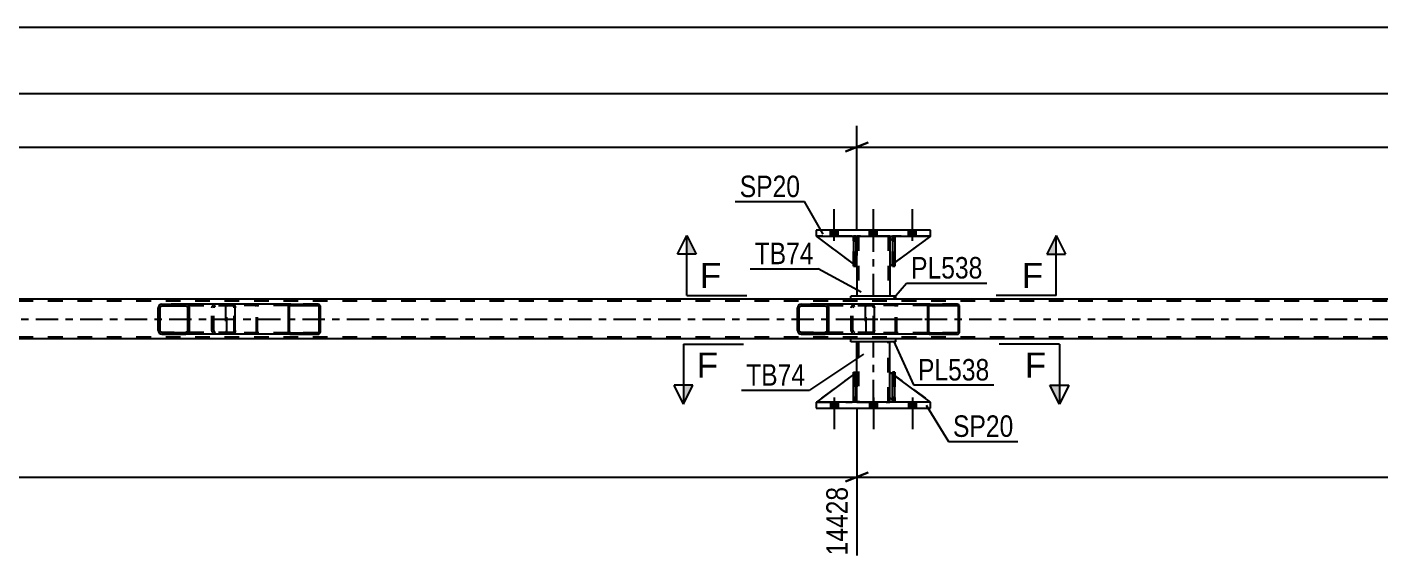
# Model space of a CAD drawing. Header units: millimetres. Extents: x 0 to 841, y 0 to 594.
# Drawn here: x 480.7 to 660.8, y 201.7 to 272.7 of the extents above; entities that cross this region are included whole.
import ezdxf

# ---------------------------------------------------------------- set-up
doc = ezdxf.new("R2010")
doc.units = ezdxf.units.MM
doc.linetypes.add('DXK_LINE_DOT2', pattern=[3.9198, 1.9599, -1.9599])
doc.linetypes.add('DXK_LINE_DOT3', pattern=[5.9187, 2.979, -0.9799, 0.9799, -0.9799])
doc.styles.add('Arial', font='ARIAL.TTF', dxfattribs={"height": 0.2})
doc.styles.add('Arial Narrow', font='ARIALN.TTF', dxfattribs={"height": 0.2})

# ---------------------------------------------------------------- blocks, each defined once
blk = doc.blocks.new('Part-815137657-5953 - 5882')
at = {"linetype": 'Continuous'}
h = blk.add_hatch(dxfattribs=at)
h.set_pattern_fill('', scale=0.7, style=0, pattern_type=0)
h.set_pattern_definition([(45, (587.4243, 235.52), (-1.57154, 1.57154), [])])
h.paths.add_polyline_path([(587.46, 235.34), (587.42, 235.52), (587.32, 235.68), (587.15, 235.78), (586.96, 235.82), (583.78, 235.82), (583.58, 235.78), (583.42, 235.68), (583.31, 235.52), (583.27, 235.34), (583.27, 232.3), (583.31, 232.11), (583.42, 231.96), (583.58, 231.85), (583.78, 231.82), (586.96, 231.82), (587.15, 231.85), (587.32, 231.96), (587.42, 232.11), (587.46, 232.3)])
h.paths.add_polyline_path([(587.19, 232.2), (587.14, 232.13), (587.06, 232.07), (586.96, 232.06), (583.78, 232.06), (583.68, 232.07), (583.6, 232.13), (583.54, 232.2), (583.52, 232.3), (583.52, 235.34), (583.54, 235.43), (583.6, 235.51), (583.68, 235.56), (583.78, 235.58), (586.96, 235.58), (587.06, 235.56), (587.14, 235.51), (587.19, 235.43), (587.21, 235.34), (587.21, 232.3)])
at = {"color": 2, "linetype": 'Continuous'}
for p, q in [((583.31, 235.52), (583.27, 235.34)), ((583.27, 232.3), (583.27, 235.34)), ((583.52, 235.34), (583.54, 235.43)), ((583.52, 232.3), (583.52, 235.34)), ((583.54, 235.43), (583.6, 235.51)), ((583.78, 235.82), (583.58, 235.78)), ((583.6, 235.51), (583.68, 235.56)), ((583.68, 235.56), (583.78, 235.58)), ((583.78, 235.82), (586.96, 235.82)), ((583.78, 235.58), (586.96, 235.58)), ((593.26, 235.82), (586.96, 235.82)), ((587.15, 235.78), (586.96, 235.82)), ((586.96, 235.58), (587.06, 235.56)), ((587.06, 235.56), (587.14, 235.51)), ((587.14, 235.51), (587.19, 235.43)), ((587.19, 235.43), (587.21, 235.34)), ((587.21, 232.3), (587.21, 235.34)), ((587.46, 235.34), (587.42, 235.52)), ((587.46, 232.3), (587.46, 235.34)), ((593.26, 235.82), (593.36, 235.78)), ((593.36, 235.78), (593.45, 235.68)), ((593.45, 235.68), (593.51, 235.52)), ((593.51, 235.52), (593.53, 235.34)), ((593.53, 232.3), (593.53, 235.34)), ((583.27, 232.3), (583.31, 232.11)), ((583.54, 232.2), (583.52, 232.3)), ((583.6, 232.13), (583.54, 232.2)), ((583.58, 231.85), (583.78, 231.82)), ((583.68, 232.07), (583.6, 232.13)), ((583.78, 232.06), (583.68, 232.07)), ((583.78, 232.06), (586.96, 232.06)), ((583.78, 231.82), (586.96, 231.82)), ((587.06, 232.07), (586.96, 232.06)), ((586.96, 231.82), (587.15, 231.85)), ((593.26, 231.82), (586.96, 231.82)), ((587.14, 232.13), (587.06, 232.07)), ((587.19, 232.2), (587.14, 232.13)), ((587.21, 232.3), (587.19, 232.2)), ((587.42, 232.11), (587.46, 232.3)), ((593.36, 231.85), (593.26, 231.82)), ((593.45, 231.96), (593.36, 231.85)), ((593.51, 232.11), (593.45, 231.96)), ((593.53, 232.3), (593.51, 232.11))]:
    blk.add_line(p, q, dxfattribs=at)
at = {"color": 7, "linetype": 'DXK_LINE_DOT2'}
for p, q in [((586.96, 235.82), (583.78, 235.82)), ((593.26, 235.58), (583.78, 235.58)), ((590.42, 235.34), (590.46, 235.52)), ((590.42, 232.3), (590.42, 235.34)), ((590.69, 235.43), (590.67, 235.34)), ((590.67, 232.3), (590.67, 235.34)), ((590.75, 235.51), (590.69, 235.43)), ((590.73, 235.78), (590.93, 235.82)), ((590.83, 235.56), (590.75, 235.51)), ((590.93, 235.58), (590.83, 235.56)), ((592.27, 235.58), (592.27, 235.82)), ((593.31, 235.56), (593.26, 235.58)), ((593.36, 235.51), (593.31, 235.56)), ((593.39, 235.43), (593.36, 235.51)), ((593.4, 235.34), (593.39, 235.43)), ((593.4, 232.3), (593.4, 235.34)), ((593.26, 232.06), (583.78, 232.06)), ((586.96, 231.82), (583.78, 231.82)), ((590.46, 232.11), (590.42, 232.3)), ((590.67, 232.3), (590.69, 232.2)), ((590.69, 232.2), (590.75, 232.13)), ((590.93, 231.82), (590.73, 231.85)), ((590.75, 232.13), (590.77, 232.11)), ((590.77, 232.11), (590.83, 232.07)), ((590.83, 232.07), (590.93, 232.06)), ((592.27, 231.82), (592.27, 232.06)), ((593.26, 232.06), (593.31, 232.07)), ((593.31, 232.07), (593.36, 232.13)), ((593.36, 232.13), (593.39, 232.2)), ((593.39, 232.2), (593.4, 232.3))]:
    blk.add_line(p, q, dxfattribs=at)
at = {"color": 2, "linetype": 'Continuous'}
for centre, start, end in [((583.76, 235.32), 111.1941, 156.1506), ((586.97, 235.32), 23.8494, 68.8059), ((583.76, 232.31), 203.8494, 248.8059), ((586.97, 232.31), 291.1941, 336.1506)]:
    blk.add_arc(centre, 0.492, start, end, dxfattribs=at)
at = {"color": 7, "linetype": 'DXK_LINE_DOT2'}
for centre, start, end in [((590.91, 235.32), 111.1941, 156.1506), ((590.91, 232.31), 203.8494, 248.8059)]:
    blk.add_arc(centre, 0.492, start, end, dxfattribs=at)
blk = doc.blocks.new('Part-815137657-6006 - 5882')
at = {"color": 7, "linetype": 'DXK_LINE_DOT2'}
for p, q in [((595.94, 244.26), (595.94, 244.86)), ((595.94, 244.86), (595.94, 244.86)), ((595.94, 244.86), (595.94, 240.86)), ((596.26, 244.86), (595.94, 244.86)), ((595.94, 240.86), (595.94, 244.26)), ((595.94, 244.26), (596.26, 244.26)), ((596.26, 244.26), (596.26, 244.86)), ((596.26, 240.86), (596.26, 244.86)), ((596.26, 244.26), (596.26, 240.86)), ((595.94, 240.86), (596.26, 240.86))]:
    blk.add_line(p, q, dxfattribs=at)
blk = doc.blocks.new('Part-815137657-5952 - 5882')
at = {"linetype": 'Continuous'}
h = blk.add_hatch(dxfattribs=at)
h.set_pattern_fill('', scale=0.7, style=0, pattern_type=0)
h.set_pattern_definition([(45, (604.848, 235.6187), (-1.57154, 1.57154), [])])
h.paths.add_polyline_path([(604.87, 235.5), (604.85, 235.62), (604.77, 235.72), (604.66, 235.79), (604.53, 235.82), (600.96, 235.82), (600.83, 235.79), (600.72, 235.72), (600.64, 235.62), (600.62, 235.5), (600.62, 232.14), (600.64, 232.01), (600.72, 231.91), (600.83, 231.84), (600.96, 231.82), (604.53, 231.82), (604.66, 231.84), (604.77, 231.91), (604.85, 232.01), (604.87, 232.14)])
h.paths.add_polyline_path([(604.69, 232.08), (604.65, 232.02), (604.6, 231.99), (604.53, 231.98), (600.96, 231.98), (600.89, 231.99), (600.84, 232.02), (600.8, 232.08), (600.79, 232.14), (600.79, 235.5), (600.8, 235.56), (600.84, 235.61), (600.89, 235.64), (600.96, 235.66), (604.53, 235.66), (604.6, 235.64), (604.65, 235.61), (604.69, 235.56), (604.7, 235.5), (604.7, 232.14)])
at = {"color": 7, "linetype": 'DXK_LINE_DOT2'}
for p, q in [((592.27, 235.5), (592.29, 235.62)), ((592.27, 235.5), (592.27, 232.14)), ((592.45, 235.56), (592.44, 235.5)), ((592.44, 232.14), (592.44, 235.5)), ((592.49, 235.61), (592.45, 235.56)), ((592.48, 235.79), (592.61, 235.82)), ((592.54, 235.64), (592.49, 235.61)), ((592.61, 235.66), (592.54, 235.64)), ((593.26, 235.82), (592.61, 235.82)), ((604.53, 235.66), (592.61, 235.66)), ((596.18, 235.82), (596.31, 235.79)), ((596.25, 235.64), (596.18, 235.66)), ((596.3, 235.61), (596.25, 235.64)), ((596.34, 235.56), (596.3, 235.61)), ((596.35, 235.5), (596.34, 235.56)), ((596.35, 232.14), (596.35, 235.5)), ((596.5, 235.62), (596.52, 235.5)), ((596.52, 232.14), (596.52, 235.5)), ((604.53, 235.82), (600.96, 235.82)), ((592.29, 232.01), (592.27, 232.14)), ((592.44, 232.14), (592.45, 232.08)), ((592.45, 232.08), (592.49, 232.02)), ((592.61, 231.82), (592.48, 231.84)), ((592.49, 232.02), (592.54, 231.99)), ((592.54, 231.99), (592.61, 231.98)), ((604.53, 231.98), (592.61, 231.98)), ((593.26, 231.82), (592.61, 231.82)), ((596.18, 231.98), (596.25, 231.99)), ((596.31, 231.84), (596.18, 231.82)), ((596.25, 231.99), (596.3, 232.02)), ((596.3, 232.02), (596.34, 232.08)), ((596.34, 232.08), (596.35, 232.14)), ((596.52, 232.14), (596.5, 232.01)), ((600.96, 231.82), (604.53, 231.82))]:
    blk.add_line(p, q, dxfattribs=at)
at = {"color": 2, "linetype": 'Continuous'}
for p, q in [((600.96, 235.82), (593.26, 235.82)), ((600.64, 235.62), (600.62, 235.5)), ((600.62, 232.14), (600.62, 235.5)), ((600.79, 235.5), (600.8, 235.56)), ((600.79, 232.14), (600.79, 235.5)), ((600.8, 235.56), (600.84, 235.61)), ((600.96, 235.82), (600.83, 235.79)), ((600.84, 235.61), (600.89, 235.64)), ((600.89, 235.64), (600.96, 235.66)), ((600.96, 235.82), (604.53, 235.82)), ((600.96, 235.66), (604.53, 235.66)), ((604.66, 235.79), (604.53, 235.82)), ((604.53, 235.66), (604.6, 235.64)), ((604.6, 235.64), (604.65, 235.61)), ((604.65, 235.61), (604.69, 235.56)), ((604.69, 235.56), (604.7, 235.5)), ((604.7, 232.14), (604.7, 235.5)), ((604.87, 235.5), (604.85, 235.62)), ((604.87, 232.14), (604.87, 235.5)), ((600.96, 231.82), (593.26, 231.82)), ((600.62, 232.14), (600.64, 232.01)), ((600.8, 232.08), (600.79, 232.14)), ((600.84, 232.02), (600.8, 232.08)), ((600.83, 231.84), (600.96, 231.82)), ((600.89, 231.99), (600.84, 232.02)), ((600.96, 231.98), (600.89, 231.99)), ((600.96, 231.98), (604.53, 231.98)), ((600.96, 231.82), (604.53, 231.82)), ((604.6, 231.99), (604.53, 231.98)), ((604.53, 231.82), (604.66, 231.84)), ((604.65, 232.02), (604.6, 231.99)), ((604.69, 232.08), (604.65, 232.02)), ((604.7, 232.14), (604.69, 232.08)), ((604.85, 232.01), (604.87, 232.14))]:
    blk.add_line(p, q, dxfattribs=at)
at = {"color": 7, "linetype": 'DXK_LINE_DOT3'}
blk.add_line((590.98, 233.82), (602.75, 233.82), dxfattribs=at)
at = {"color": 7, "linetype": 'DXK_LINE_DOT2'}
for centre, start, end in [((592.6, 235.48), 110.7583, 155.68), ((596.2, 235.48), 24.32, 69.2417), ((592.6, 232.15), 204.32, 249.2417), ((596.2, 232.15), 290.7583, 335.68)]:
    blk.add_arc(centre, 0.331, start, end, dxfattribs=at)
at = {"color": 2, "linetype": 'Continuous'}
for centre, start, end in [((600.94, 235.48), 110.7583, 155.68), ((604.55, 235.48), 24.32, 69.2417), ((600.94, 232.15), 204.32, 249.2417), ((604.55, 232.15), 290.7583, 335.68)]:
    blk.add_arc(centre, 0.331, start, end, dxfattribs=at)
blk = doc.blocks.new('Part-815137657-5954 - 5882')
at = {"linetype": 'Continuous'}
h = blk.add_hatch(dxfattribs=at)
h.set_pattern_fill('', scale=0.7, style=0, pattern_type=0)
h.set_pattern_definition([(45, (519.7138, 235.6187), (-1.57154, 1.57154), [])])
h.paths.add_polyline_path([(519.74, 235.5), (519.71, 235.62), (519.64, 235.72), (519.53, 235.79), (519.4, 235.82), (515.82, 235.82), (515.69, 235.79), (515.58, 235.72), (515.51, 235.62), (515.48, 235.5), (515.48, 232.14), (515.51, 232.01), (515.58, 231.91), (515.69, 231.84), (515.82, 231.82), (519.4, 231.82), (519.53, 231.84), (519.64, 231.91), (519.71, 232.01), (519.74, 232.14)])
h.paths.add_polyline_path([(519.56, 232.08), (519.52, 232.02), (519.46, 231.99), (519.4, 231.98), (515.82, 231.98), (515.76, 231.99), (515.7, 232.02), (515.67, 232.08), (515.65, 232.14), (515.65, 235.5), (515.67, 235.56), (515.7, 235.61), (515.76, 235.64), (515.82, 235.66), (519.4, 235.66), (519.46, 235.64), (519.52, 235.61), (519.56, 235.56), (519.57, 235.5), (519.57, 232.14)])
at = {"color": 7, "linetype": 'DXK_LINE_DOT2'}
for p, q in [((507.13, 235.5), (507.14, 235.52)), ((507.13, 235.5), (507.13, 232.14)), ((507.14, 235.52), (507.16, 235.62)), ((507.32, 235.56), (507.3, 235.5)), ((507.3, 232.14), (507.3, 235.5)), ((507.35, 235.61), (507.32, 235.56)), ((507.34, 235.79), (507.47, 235.82)), ((507.41, 235.64), (507.35, 235.61)), ((507.47, 235.66), (507.41, 235.64)), ((508.13, 235.82), (507.47, 235.82)), ((519.4, 235.66), (507.47, 235.66)), ((511.05, 235.82), (511.18, 235.79)), ((511.12, 235.64), (511.05, 235.66)), ((511.17, 235.61), (511.12, 235.64)), ((511.21, 235.56), (511.17, 235.61)), ((511.22, 235.5), (511.21, 235.56)), ((511.22, 232.14), (511.22, 235.5)), ((511.36, 235.62), (511.39, 235.5)), ((511.39, 232.14), (511.39, 235.5)), ((519.4, 235.82), (515.82, 235.82)), ((507.14, 232.11), (507.13, 232.14)), ((507.16, 232.01), (507.14, 232.11)), ((507.3, 232.14), (507.32, 232.08)), ((507.32, 232.08), (507.35, 232.02)), ((507.47, 231.82), (507.34, 231.84)), ((507.35, 232.02), (507.41, 231.99)), ((507.41, 231.99), (507.47, 231.98)), ((519.4, 231.98), (507.47, 231.98)), ((508.13, 231.82), (507.47, 231.82)), ((511.05, 231.98), (511.12, 231.99)), ((511.18, 231.84), (511.05, 231.82)), ((511.12, 231.99), (511.17, 232.02)), ((511.17, 232.02), (511.21, 232.08)), ((511.21, 232.08), (511.22, 232.14)), ((511.39, 232.14), (511.36, 232.01)), ((515.82, 231.82), (519.4, 231.82))]:
    blk.add_line(p, q, dxfattribs=at)
at = {"color": 2, "linetype": 'Continuous'}
for p, q in [((515.82, 235.82), (508.13, 235.82)), ((515.51, 235.62), (515.48, 235.5)), ((515.48, 232.14), (515.48, 235.5)), ((515.65, 235.5), (515.67, 235.56)), ((515.65, 232.14), (515.65, 235.5)), ((515.67, 235.56), (515.7, 235.61)), ((515.82, 235.82), (515.69, 235.79)), ((515.7, 235.61), (515.76, 235.64)), ((515.76, 235.64), (515.82, 235.66)), ((515.82, 235.82), (519.4, 235.82)), ((515.82, 235.66), (519.4, 235.66)), ((519.53, 235.79), (519.4, 235.82)), ((519.4, 235.66), (519.46, 235.64)), ((519.46, 235.64), (519.52, 235.61)), ((519.52, 235.61), (519.56, 235.56)), ((519.56, 235.56), (519.57, 235.5)), ((519.57, 232.14), (519.57, 235.5)), ((519.74, 235.5), (519.71, 235.62)), ((519.74, 232.14), (519.74, 235.5)), ((515.82, 231.82), (508.13, 231.82)), ((515.48, 232.14), (515.51, 232.01)), ((515.67, 232.08), (515.65, 232.14)), ((515.7, 232.02), (515.67, 232.08)), ((515.69, 231.84), (515.82, 231.82)), ((515.76, 231.99), (515.7, 232.02)), ((515.82, 231.98), (515.76, 231.99)), ((515.82, 231.98), (519.4, 231.98)), ((515.82, 231.82), (519.4, 231.82)), ((519.46, 231.99), (519.4, 231.98)), ((519.4, 231.82), (519.53, 231.84)), ((519.52, 232.02), (519.46, 231.99)), ((519.56, 232.08), (519.52, 232.02)), ((519.57, 232.14), (519.56, 232.08)), ((519.71, 232.01), (519.74, 232.14))]:
    blk.add_line(p, q, dxfattribs=at)
at = {"color": 7, "linetype": 'DXK_LINE_DOT2'}
for centre, start, end in [((507.46, 235.48), 110.7583, 155.68), ((511.06, 235.48), 24.32, 69.2417), ((507.46, 232.15), 204.32, 249.2417), ((511.06, 232.15), 290.7583, 335.68)]:
    blk.add_arc(centre, 0.331, start, end, dxfattribs=at)
at = {"color": 2, "linetype": 'Continuous'}
for centre, start, end in [((515.81, 235.48), 110.7583, 155.68), ((519.41, 235.48), 24.32, 69.2417), ((515.81, 232.15), 204.32, 249.2417), ((519.41, 232.15), 290.7583, 335.68)]:
    blk.add_arc(centre, 0.331, start, end, dxfattribs=at)
blk = doc.blocks.new('Part-815137657-5912 - 5882')
at = {"color": 2, "linetype": 'Continuous'}
for p, q in [((591.18, 244.86), (591.18, 244.26)), ((595.58, 244.86), (595.58, 244.26)), ((591.18, 240.86), (591.18, 236.86)), ((595.58, 240.86), (595.58, 236.86))]:
    blk.add_line(p, q, dxfattribs=at)
at = {"color": 7, "linetype": 'DXK_LINE_DOT2'}
for p, q in [((595.58, 244.86), (591.18, 244.86)), ((591.18, 244.26), (591.18, 240.86)), ((591.42, 244.86), (591.42, 236.86)), ((595.34, 244.86), (595.34, 236.86)), ((595.58, 244.26), (595.58, 240.86)), ((595.58, 236.86), (591.18, 236.86))]:
    blk.add_line(p, q, dxfattribs=at)
at = {"color": 7, "linetype": 'DXK_LINE_DOT3'}
blk.add_line((593.38, 236.86), (593.38, 244.86), dxfattribs=at)
blk = doc.blocks.new('Part-815137657-5973 - 5882')
at = {"color": 7, "linetype": 'DXK_LINE_DOT2'}
for p, q in [((590.74, 226.78), (591.06, 226.78)), ((590.74, 223.38), (590.74, 226.78)), ((590.74, 226.78), (590.74, 222.78)), ((591.06, 226.78), (591.06, 223.38)), ((591.06, 222.78), (591.06, 226.68)), ((591.06, 223.38), (590.74, 223.38)), ((590.74, 222.78), (590.74, 223.38)), ((591.06, 222.78), (590.74, 222.78)), ((591.06, 223.38), (591.06, 222.78)), ((591.06, 222.78), (591.06, 222.78))]:
    blk.add_line(p, q, dxfattribs=at)
blk = doc.blocks.new('Part-815137657-5989 - 5882')
at = {"color": 7, "linetype": 'DXK_LINE_DOT2'}
for p, q in [((595.59, 223.38), (595.59, 226.78)), ((595.59, 226.78), (600.99, 222.78)), ((596.19, 222.78), (595.59, 223.38)), ((600.99, 222.78), (596.19, 222.78))]:
    blk.add_line(p, q, dxfattribs=at)
blk = doc.blocks.new('Part-815137657-5994 - 5882')
at = {"color": 2, "linetype": 'Continuous'}
for p, q in [((596.39, 236.86), (590.39, 236.86)), ((590.39, 236.46), (590.39, 236.86)), ((596.39, 236.46), (590.39, 236.46)), ((596.39, 236.46), (596.39, 236.86))]:
    blk.add_line(p, q, dxfattribs=at)
blk = doc.blocks.new('Part-815137657-5999 - 5882')
at = {"color": 2, "linetype": 'Continuous'}
for p, q in [((596.39, 231.18), (590.39, 231.18)), ((590.39, 230.78), (590.39, 231.18)), ((596.39, 230.78), (590.39, 230.78)), ((596.39, 230.78), (596.39, 231.18))]:
    blk.add_line(p, q, dxfattribs=at)
blk = doc.blocks.new('Part-815137657-6004 - 5882')
at = {"color": 2, "linetype": 'Continuous'}
for p, q in [((591.18, 226.78), (591.18, 230.78)), ((595.58, 226.78), (595.58, 230.78)), ((591.18, 222.78), (591.18, 223.38)), ((595.58, 222.78), (595.58, 223.38))]:
    blk.add_line(p, q, dxfattribs=at)
at = {"color": 7, "linetype": 'DXK_LINE_DOT2'}
for p, q in [((595.58, 230.78), (591.18, 230.78)), ((591.42, 230.78), (591.42, 222.78)), ((595.34, 222.78), (595.34, 230.78)), ((591.18, 223.38), (591.18, 226.78)), ((595.58, 223.38), (595.58, 226.78)), ((591.18, 222.78), (595.58, 222.78))]:
    blk.add_line(p, q, dxfattribs=at)
at = {"color": 7, "linetype": 'DXK_LINE_DOT3'}
blk.add_line((593.38, 222.78), (593.38, 230.78), dxfattribs=at)
blk = doc.blocks.new('Part-815137657-6005 - 5882')
at = {"color": 7, "linetype": 'DXK_LINE_DOT2'}
for p, q in [((590.74, 244.26), (590.74, 244.86)), ((590.74, 244.86), (590.74, 244.86)), ((590.74, 244.86), (590.74, 240.86)), ((591.06, 244.86), (590.74, 244.86)), ((590.74, 240.86), (590.74, 244.26)), ((590.74, 244.26), (591.06, 244.26)), ((591.06, 244.26), (591.06, 244.86)), ((591.06, 240.86), (591.06, 244.86)), ((591.06, 244.26), (591.06, 240.86)), ((590.74, 240.86), (591.06, 240.86))]:
    blk.add_line(p, q, dxfattribs=at)
blk = doc.blocks.new('Part-815137657-6028 - 5882')
at = {"color": 2, "linetype": 'Continuous'}
for p, q in [((595.59, 223.38), (595.59, 226.78)), ((595.94, 226.51), (595.59, 226.78)), ((600.98, 222.78), (596.26, 226.28)), ((595.94, 223.02), (595.59, 223.38))]:
    blk.add_line(p, q, dxfattribs=at)
at = {"color": 7, "linetype": 'DXK_LINE_DOT2'}
for p, q in [((596.26, 226.28), (595.94, 226.51)), ((596.19, 222.78), (595.94, 223.02)), ((600.99, 222.78), (596.19, 222.78)), ((600.98, 222.78), (600.99, 222.78)), ((600.99, 222.78), (600.98, 222.78))]:
    blk.add_line(p, q, dxfattribs=at)
blk = doc.blocks.new('Part-815137657-6033 - 5882')
at = {"color": 2, "linetype": 'Continuous'}
for p, q in [((585.78, 222.78), (585.78, 221.98)), ((600.98, 222.78), (585.78, 222.78)), ((585.78, 221.98), (600.98, 221.98)), ((600.98, 221.98), (600.98, 222.78))]:
    blk.add_line(p, q, dxfattribs=at)
blk = doc.blocks.new('Part-815137657-6038 - 5882')
at = {"color": 2, "linetype": 'Continuous'}
for p, q in [((600.98, 245.66), (585.78, 245.66)), ((585.78, 245.66), (585.78, 244.86)), ((600.98, 244.86), (600.98, 245.66)), ((585.78, 244.86), (600.98, 244.86))]:
    blk.add_line(p, q, dxfattribs=at)
blk = doc.blocks.new('Part-815137657-6039 - 5882')
at = {"linetype": 'Continuous'}
h = blk.add_hatch(dxfattribs=at)
h.set_pattern_fill('', scale=0.7, style=0, pattern_type=0)
h.set_pattern_definition([(45, (502.2901, 235.52), (-1.57154, 1.57154), [])])
h.paths.add_polyline_path([(502.33, 235.34), (502.29, 235.52), (502.18, 235.68), (502.02, 235.78), (501.83, 235.82), (498.64, 235.82), (498.45, 235.78), (498.29, 235.68), (498.18, 235.52), (498.14, 235.34), (498.14, 232.3), (498.18, 232.11), (498.29, 231.96), (498.45, 231.85), (498.64, 231.82), (501.83, 231.82), (502.02, 231.85), (502.18, 231.96), (502.29, 232.11), (502.33, 232.3)])
h.paths.add_polyline_path([(502.06, 232.2), (502, 232.13), (501.92, 232.07), (501.83, 232.06), (498.64, 232.06), (498.55, 232.07), (498.46, 232.13), (498.41, 232.2), (498.39, 232.3), (498.39, 235.34), (498.41, 235.43), (498.46, 235.51), (498.55, 235.56), (498.64, 235.58), (501.83, 235.58), (501.92, 235.56), (502, 235.51), (502.06, 235.43), (502.08, 235.34), (502.08, 232.3)])
at = {"color": 2, "linetype": 'Continuous'}
for p, q in [((498.18, 235.52), (498.14, 235.34)), ((498.14, 232.3), (498.14, 235.34)), ((498.39, 235.34), (498.41, 235.43)), ((498.39, 232.3), (498.39, 235.34)), ((498.41, 235.43), (498.46, 235.51)), ((498.64, 235.82), (498.45, 235.78)), ((498.46, 235.51), (498.55, 235.56)), ((498.55, 235.56), (498.64, 235.58)), ((498.64, 235.82), (501.83, 235.82)), ((498.64, 235.58), (501.83, 235.58)), ((508.13, 235.82), (501.83, 235.82)), ((502.02, 235.78), (501.83, 235.82)), ((501.83, 235.58), (501.92, 235.56)), ((501.92, 235.56), (502, 235.51)), ((502, 235.51), (502.06, 235.43)), ((502.06, 235.43), (502.08, 235.34)), ((502.08, 232.3), (502.08, 235.34)), ((502.33, 235.34), (502.29, 235.52)), ((502.33, 232.3), (502.33, 235.34)), ((508.13, 235.82), (508.23, 235.78)), ((508.23, 235.78), (508.32, 235.68)), ((508.32, 235.68), (508.38, 235.52)), ((508.38, 235.52), (508.4, 235.34)), ((508.4, 232.3), (508.4, 235.34)), ((498.14, 232.3), (498.18, 232.11)), ((498.41, 232.2), (498.39, 232.3)), ((498.46, 232.13), (498.41, 232.2)), ((498.45, 231.85), (498.64, 231.82)), ((498.55, 232.07), (498.46, 232.13)), ((498.64, 232.06), (498.55, 232.07)), ((498.64, 232.06), (501.83, 232.06)), ((498.64, 231.82), (501.83, 231.82)), ((501.92, 232.07), (501.83, 232.06)), ((501.83, 231.82), (502.02, 231.85)), ((508.13, 231.82), (501.83, 231.82)), ((502, 232.13), (501.92, 232.07)), ((502.06, 232.2), (502, 232.13)), ((502.08, 232.3), (502.06, 232.2)), ((502.29, 232.11), (502.33, 232.3)), ((508.23, 231.85), (508.13, 231.82)), ((508.32, 231.96), (508.23, 231.85)), ((508.38, 232.11), (508.32, 231.96)), ((508.4, 232.3), (508.38, 232.11))]:
    blk.add_line(p, q, dxfattribs=at)
at = {"color": 7, "linetype": 'DXK_LINE_DOT2'}
for p, q in [((501.83, 235.82), (498.64, 235.82)), ((508.13, 235.58), (498.64, 235.58)), ((505.29, 235.34), (505.33, 235.52)), ((505.29, 232.3), (505.29, 235.34)), ((505.56, 235.43), (505.54, 235.34)), ((505.54, 232.3), (505.54, 235.34)), ((505.61, 235.51), (505.56, 235.43)), ((505.6, 235.78), (505.79, 235.82)), ((505.61, 235.51), (505.64, 235.52)), ((505.64, 235.52), (505.7, 235.56)), ((505.7, 235.56), (505.79, 235.58)), ((507.13, 235.58), (507.13, 235.82)), ((508.18, 235.56), (508.13, 235.58)), ((508.22, 235.51), (508.18, 235.56)), ((508.25, 235.43), (508.22, 235.51)), ((508.26, 235.34), (508.25, 235.43)), ((508.26, 232.3), (508.26, 235.34)), ((508.13, 232.06), (498.64, 232.06)), ((501.83, 231.82), (498.64, 231.82)), ((505.33, 232.11), (505.29, 232.3)), ((505.54, 232.3), (505.56, 232.2)), ((505.56, 232.2), (505.61, 232.13)), ((505.79, 231.82), (505.6, 231.85)), ((505.61, 232.13), (505.7, 232.07)), ((505.7, 232.07), (505.79, 232.06)), ((507.13, 231.82), (507.13, 232.06)), ((508.13, 232.06), (508.18, 232.07)), ((508.18, 232.07), (508.22, 232.13)), ((508.22, 232.13), (508.25, 232.2)), ((508.25, 232.2), (508.26, 232.3))]:
    blk.add_line(p, q, dxfattribs=at)
at = {"color": 2, "linetype": 'Continuous'}
for centre, start, end in [((498.63, 235.32), 111.1941, 156.1506), ((501.84, 235.32), 23.8494, 68.8059), ((498.63, 232.31), 203.8494, 248.8059), ((501.84, 232.31), 291.1941, 336.1506)]:
    blk.add_arc(centre, 0.492, start, end, dxfattribs=at)
at = {"color": 7, "linetype": 'DXK_LINE_DOT2'}
for centre, start, end in [((505.78, 235.32), 111.1941, 156.1506), ((505.78, 232.31), 203.8494, 248.8059)]:
    blk.add_arc(centre, 0.492, start, end, dxfattribs=at)
blk = doc.blocks.new('Part-815137657-6041 - 5882')
at = {"color": 2, "linetype": 'Continuous'}
for p, q in [((591.06, 244.86), (590.74, 244.86)), ((590.74, 244.86), (590.74, 240.86)), ((591.06, 244.86), (591.06, 244.86)), ((591.06, 244.86), (591.06, 240.86)), ((591.06, 240.86), (590.74, 240.86))]:
    blk.add_line(p, q, dxfattribs=at)
at = {"color": 7, "linetype": 'DXK_LINE_DOT2'}
for p, q in [((590.74, 244.26), (590.74, 244.86)), ((591.06, 244.26), (590.74, 244.26)), ((590.74, 244.26), (590.74, 240.86)), ((591.06, 244.26), (591.06, 244.86)), ((591.06, 244.86), (591.06, 244.86)), ((591.06, 240.86), (591.06, 244.26))]:
    blk.add_line(p, q, dxfattribs=at)
blk = doc.blocks.new('Part-815137657-6042 - 5882')
at = {"color": 2, "linetype": 'Continuous'}
for p, q in [((596.26, 244.86), (595.94, 244.86)), ((595.94, 244.86), (595.94, 240.86)), ((596.26, 244.86), (596.26, 244.86)), ((596.26, 244.86), (596.26, 240.86)), ((596.26, 240.86), (595.94, 240.86))]:
    blk.add_line(p, q, dxfattribs=at)
at = {"color": 7, "linetype": 'DXK_LINE_DOT2'}
for p, q in [((595.94, 244.26), (595.94, 244.86)), ((596.26, 244.26), (595.94, 244.26)), ((595.94, 244.26), (595.94, 240.86)), ((596.26, 244.26), (596.26, 244.86)), ((596.26, 244.86), (596.26, 244.86)), ((596.26, 240.86), (596.26, 244.26))]:
    blk.add_line(p, q, dxfattribs=at)
blk = doc.blocks.new('Part-815137657-6045 - 5882')
at = {"color": 7, "linetype": 'DXK_LINE_DOT2'}
for p, q in [((591.18, 240.86), (585.79, 244.86)), ((585.79, 244.86), (590.58, 244.86)), ((590.58, 244.86), (591.18, 244.26)), ((591.18, 244.26), (590.58, 244.86)), ((591.18, 244.26), (591.18, 240.86)), ((591.18, 244.26), (591.18, 244.26)), ((591.18, 244.26), (591.18, 240.86))]:
    blk.add_line(p, q, dxfattribs=at)
blk = doc.blocks.new('Part-815137657-6048 - 5882')
at = {"color": 2, "linetype": 'Continuous'}
for p, q in [((590.74, 241.19), (585.79, 244.86)), ((590.74, 244.7), (590.58, 244.86)), ((591.18, 244.26), (591.06, 244.38)), ((591.18, 244.26), (591.18, 244.26)), ((591.18, 240.86), (591.18, 244.26)), ((591.06, 240.95), (591.18, 240.86)), ((591.18, 240.86), (591.18, 240.86))]:
    blk.add_line(p, q, dxfattribs=at)
at = {"color": 7, "linetype": 'DXK_LINE_DOT2'}
for p, q in [((590.58, 244.86), (585.79, 244.86)), ((590.58, 244.86), (591.18, 244.26)), ((591.06, 244.38), (590.74, 244.7)), ((591.18, 244.26), (591.18, 240.86)), ((591.06, 240.95), (590.74, 241.19))]:
    blk.add_line(p, q, dxfattribs=at)
blk = doc.blocks.new('Part-815137657-6051 - 5882')
at = {"color": 7, "linetype": 'DXK_LINE_DOT2'}
for p, q in [((596.19, 244.86), (595.59, 244.26)), ((595.59, 240.86), (600.99, 244.86)), ((595.59, 244.26), (595.59, 240.86)), ((600.99, 244.86), (596.19, 244.86))]:
    blk.add_line(p, q, dxfattribs=at)
blk = doc.blocks.new('Part-815137657-6054 - 5882')
at = {"color": 2, "linetype": 'Continuous'}
for p, q in [((595.94, 244.61), (595.59, 244.26)), ((595.59, 244.26), (595.59, 240.86)), ((600.99, 244.86), (596.26, 241.36)), ((595.94, 241.12), (595.59, 240.86))]:
    blk.add_line(p, q, dxfattribs=at)
at = {"color": 7, "linetype": 'DXK_LINE_DOT2'}
for p, q in [((596.19, 244.86), (595.94, 244.61)), ((600.99, 244.86), (596.19, 244.86)), ((596.26, 241.36), (595.94, 241.12))]:
    blk.add_line(p, q, dxfattribs=at)
blk = doc.blocks.new('Part-815137657-6059 - 5882')
at = {"color": 7, "linetype": 'DXK_LINE_DOT2'}
for p, q in [((732.38, 236.22), (73.46, 236.22)), ((596.39, 236.46), (590.39, 236.46)), ((732.38, 231.42), (73.46, 231.42)), ((596.39, 231.18), (590.39, 231.18))]:
    blk.add_line(p, q, dxfattribs=at)
at = {"color": 2, "linetype": 'Continuous'}
for p, q in [((590.39, 236.46), (340.98, 236.46)), ((732.38, 236.46), (596.39, 236.46)), ((590.39, 231.18), (340.98, 231.18)), ((732.38, 231.18), (596.39, 231.18))]:
    blk.add_line(p, q, dxfattribs=at)
at = {"color": 7, "linetype": 'DXK_LINE_DOT3'}
blk.add_line((73.46, 233.82), (732.38, 233.82), dxfattribs=at)
blk = doc.blocks.new('Part-815137657-6060 - 5882')
at = {"color": 7, "linetype": 'DXK_LINE_DOT2'}
for p, q in [((596.26, 226.78), (595.94, 226.78)), ((595.94, 223.38), (595.94, 226.78)), ((595.94, 226.78), (595.94, 222.78)), ((596.26, 226.78), (596.26, 223.38)), ((596.26, 222.78), (596.26, 226.78)), ((596.26, 223.38), (595.94, 223.38)), ((595.94, 222.78), (595.94, 223.38)), ((596.26, 222.78), (595.94, 222.78)), ((596.26, 223.38), (596.26, 222.78)), ((596.26, 222.78), (596.26, 222.78))]:
    blk.add_line(p, q, dxfattribs=at)
blk = doc.blocks.new('Part-815137657-6061 - 5882')
at = {"color": 2, "linetype": 'Continuous'}
for p, q in [((590.74, 222.78), (590.74, 226.78)), ((590.74, 226.78), (591.06, 226.78)), ((591.06, 222.78), (591.06, 226.78)), ((590.74, 222.78), (590.74, 222.78)), ((591.06, 222.78), (590.74, 222.78))]:
    blk.add_line(p, q, dxfattribs=at)
at = {"color": 7, "linetype": 'DXK_LINE_DOT2'}
for p, q in [((590.74, 226.78), (590.74, 223.38)), ((591.06, 223.38), (591.06, 226.78)), ((590.74, 223.38), (590.74, 222.78)), ((590.74, 223.38), (591.06, 223.38)), ((591.06, 222.78), (591.06, 223.38)), ((591.06, 222.78), (591.06, 222.78))]:
    blk.add_line(p, q, dxfattribs=at)
blk = doc.blocks.new('Part-815137657-6062 - 5882')
at = {"color": 2, "linetype": 'Continuous'}
for p, q in [((595.94, 222.78), (595.94, 226.78)), ((595.94, 226.78), (596.26, 226.78)), ((596.26, 222.78), (596.26, 226.78)), ((595.94, 222.78), (595.94, 222.78)), ((596.26, 222.78), (595.94, 222.78))]:
    blk.add_line(p, q, dxfattribs=at)
at = {"color": 7, "linetype": 'DXK_LINE_DOT2'}
for p, q in [((595.94, 226.78), (595.94, 223.38)), ((596.26, 223.38), (596.26, 226.78)), ((595.94, 223.38), (595.94, 222.78)), ((595.94, 223.38), (596.26, 223.38)), ((596.26, 222.78), (596.26, 223.38)), ((596.26, 222.78), (596.26, 222.78))]:
    blk.add_line(p, q, dxfattribs=at)
blk = doc.blocks.new('Part-815137657-6065 - 5882')
at = {"color": 7, "linetype": 'DXK_LINE_DOT2'}
for p, q in [((591.18, 226.78), (585.79, 222.78)), ((591.18, 223.38), (591.18, 226.78)), ((591.18, 226.78), (591.18, 223.38)), ((585.79, 222.78), (590.58, 222.78)), ((590.58, 222.78), (591.18, 223.38)), ((591.18, 223.38), (590.58, 222.78)), ((591.18, 223.38), (591.18, 223.38))]:
    blk.add_line(p, q, dxfattribs=at)
blk = doc.blocks.new('Part-815137657-6068 - 5882')
at = {"color": 2, "linetype": 'Continuous'}
for p, q in [((590.74, 226.45), (585.79, 222.78)), ((591.18, 226.78), (591.06, 226.68)), ((591.18, 223.38), (591.18, 226.78)), ((590.74, 222.93), (590.58, 222.78)), ((591.18, 223.38), (591.06, 223.25)), ((591.18, 223.38), (591.18, 223.38))]:
    blk.add_line(p, q, dxfattribs=at)
at = {"color": 7, "linetype": 'DXK_LINE_DOT2'}
for p, q in [((591.06, 226.68), (590.74, 226.45)), ((591.18, 223.38), (591.18, 226.78)), ((585.79, 222.78), (590.58, 222.78)), ((591.18, 223.38), (590.58, 222.78)), ((591.06, 223.25), (590.74, 222.93))]:
    blk.add_line(p, q, dxfattribs=at)
blk = doc.blocks.new('Bolt-815137657-6104 - 5882')
at = {"linetype": 'Continuous'}
for points in [[(588.7, 222.78), (587.66, 222.78), (587.66, 221.98), (588.7, 221.98)], [(588.7, 222.78), (587.66, 222.78), (587.66, 221.98), (588.7, 221.98)], [(588.7, 222.78), (587.66, 222.78), (587.66, 221.98), (588.7, 221.98)], [(593.9, 222.78), (592.86, 222.78), (592.86, 221.98), (593.9, 221.98)], [(593.9, 222.78), (592.86, 222.78), (592.86, 221.98), (593.9, 221.98)], [(599.1, 222.78), (598.06, 222.78), (598.06, 221.98), (599.1, 221.98)], [(599.1, 222.78), (598.06, 222.78), (598.06, 221.98), (599.1, 221.98)], [(599.1, 222.78), (598.06, 222.78), (598.06, 221.98), (599.1, 221.98)]]:
    blk.add_hatch(color=1, dxfattribs=at).paths.add_polyline_path(points)
at = {"color": 1, "linetype": 'Continuous'}
for p, q in [((587.66, 222.78), (587.66, 221.98)), ((587.66, 222.78), (587.66, 221.98)), ((587.66, 222.78), (587.66, 221.98)), ((588.18, 223.38), (588.18, 219.18)), ((588.18, 223.38), (588.18, 219.18)), ((588.18, 223.38), (588.18, 219.18)), ((588.7, 222.78), (588.7, 221.98)), ((588.7, 222.78), (588.7, 221.98)), ((588.7, 222.78), (588.7, 221.98)), ((592.86, 222.78), (592.86, 221.98)), ((592.86, 222.78), (592.86, 221.98)), ((593.38, 223.38), (593.38, 219.18)), ((593.38, 223.38), (593.38, 219.18)), ((593.9, 222.78), (593.9, 221.98)), ((593.9, 222.78), (593.9, 221.98)), ((598.06, 222.78), (598.06, 221.98)), ((598.06, 222.78), (598.06, 221.98)), ((598.06, 222.78), (598.06, 221.98)), ((598.58, 223.38), (598.58, 219.18)), ((598.58, 223.38), (598.58, 219.18)), ((598.58, 223.38), (598.58, 219.18)), ((599.1, 222.78), (599.1, 221.98)), ((599.1, 222.78), (599.1, 221.98)), ((599.1, 222.78), (599.1, 221.98))]:
    blk.add_line(p, q, dxfattribs=at)
blk = doc.blocks.new('Bolt-815137657-6105 - 5882')
at = {"linetype": 'Continuous'}
for points in [[(587.66, 244.86), (588.7, 244.86), (588.7, 245.66), (587.66, 245.66)], [(587.66, 244.86), (588.7, 244.86), (588.7, 245.66), (587.66, 245.66)], [(587.66, 244.86), (588.7, 244.86), (588.7, 245.66), (587.66, 245.66)], [(592.86, 244.86), (593.9, 244.86), (593.9, 245.66), (592.86, 245.66)], [(592.86, 244.86), (593.9, 244.86), (593.9, 245.66), (592.86, 245.66)], [(598.06, 244.86), (599.1, 244.86), (599.1, 245.66), (598.06, 245.66)], [(598.06, 244.86), (599.1, 244.86), (599.1, 245.66), (598.06, 245.66)], [(598.06, 244.86), (599.1, 244.86), (599.1, 245.66), (598.06, 245.66)]]:
    blk.add_hatch(color=1, dxfattribs=at).paths.add_polyline_path(points)
at = {"color": 1, "linetype": 'Continuous'}
for p, q in [((588.18, 244.26), (588.18, 248.46)), ((588.18, 244.26), (588.18, 248.46)), ((588.18, 244.26), (588.18, 248.46)), ((593.38, 244.26), (593.38, 248.46)), ((593.38, 244.26), (593.38, 248.46)), ((598.58, 244.26), (598.58, 248.46)), ((598.58, 244.26), (598.58, 248.46)), ((598.58, 244.26), (598.58, 248.46)), ((587.66, 244.86), (587.66, 245.66)), ((587.66, 244.86), (587.66, 245.66)), ((587.66, 244.86), (587.66, 245.66)), ((588.7, 244.86), (588.7, 245.66)), ((588.7, 244.86), (588.7, 245.66)), ((588.7, 244.86), (588.7, 245.66)), ((592.86, 244.86), (592.86, 245.66)), ((592.86, 244.86), (592.86, 245.66)), ((593.9, 244.86), (593.9, 245.66)), ((593.9, 244.86), (593.9, 245.66)), ((598.06, 244.86), (598.06, 245.66)), ((598.06, 244.86), (598.06, 245.66)), ((598.06, 244.86), (598.06, 245.66)), ((599.1, 244.86), (599.1, 245.66)), ((599.1, 244.86), (599.1, 245.66)), ((599.1, 244.86), (599.1, 245.66))]:
    blk.add_line(p, q, dxfattribs=at)
blk = doc.blocks.new('StraightDimension-815137657-6296 - 5882')
at = {"color": 7, "linetype": 'Continuous'}
for p, q in [((741, 230.56), (741, 202.35)), ((591.18, 221.78), (591.18, 202.35)), ((592.68, 213.39), (589.68, 212.19)), ((591.18, 212.79), (741, 212.79)), ((739.5, 212.19), (742.5, 213.39))]:
    blk.add_line(p, q, dxfattribs=at)
at = {"color": 0}
blk.add_wipeout([(670.35, 213.54), (670.35, 217.74), (661.84, 217.74), (661.84, 213.54)], dxfattribs=at)
at = {"color": 0, "linetype": 'Continuous'}
blk.add_wipeout([(740.4, 212.09), (736.2, 212.09), (736.2, 201.75), (740.4, 201.75)], dxfattribs=at)
at = {"color": 3, "style": 'Arial Narrow'}
blk.add_text('3899', height=2.863, dxfattribs=at).set_placement((662.44, 214.14))
at = {"color": 3, "linetype": 'Continuous', "style": 'Arial Narrow'}
blk.add_text('18326', height=2.863, rotation=90.0002, dxfattribs=at).set_placement((739.8, 202.35))
blk = doc.blocks.new('StraightDimension-815137657-6303 - 5882')
at = {"color": 7, "linetype": 'Continuous'}
for p, q in [((591.18, 221.78), (591.18, 202.35)), ((335.78, 212.79), (591.18, 212.79)), ((589.68, 212.19), (592.68, 213.39))]:
    blk.add_line(p, q, dxfattribs=at)
at = {"color": 0, "linetype": 'Continuous'}
blk.add_wipeout([(590.58, 212.09), (586.38, 212.09), (586.38, 201.75), (590.58, 201.75)], dxfattribs=at)
at = {"color": 3, "linetype": 'Continuous', "style": 'Arial Narrow'}
blk.add_text('14428', height=2.863, rotation=90.0002, dxfattribs=at).set_placement((589.98, 202.35))
blk = doc.blocks.new('StraightDimension-815137657-6316 - 5882')
at = {"color": 7, "linetype": 'Continuous'}
blk.add_line((64.2, 272.72), (741.64, 272.72), dxfattribs=at)
blk = doc.blocks.new('StraightDimension-815137657-6331 - 5882')
at = {"color": 7, "linetype": 'Continuous'}
for p, q in [((591.18, 245.86), (591.18, 259.59)), ((335.78, 256.74), (591.18, 256.74)), ((589.68, 256.14), (592.68, 257.34))]:
    blk.add_line(p, q, dxfattribs=at)
blk = doc.blocks.new('StraightDimension-815137657-6337 - 5882')
at = {"color": 7, "linetype": 'Continuous'}
for p, q in [((591.18, 245.86), (591.18, 259.59)), ((741, 236.76), (741, 259.59)), ((592.68, 257.34), (589.68, 256.14)), ((591.18, 256.74), (741, 256.74)), ((739.5, 256.14), (742.5, 257.34))]:
    blk.add_line(p, q, dxfattribs=at)
at = {"color": 0}
blk.add_wipeout([(670.35, 257.49), (670.35, 261.69), (661.84, 261.69), (661.84, 257.49)], dxfattribs=at)
at = {"color": 3, "style": 'Arial Narrow'}
blk.add_text('3899', height=2.863, dxfattribs=at).set_placement((662.44, 258.09))
blk = doc.blocks.new('StraightDimension-815137657-9471 - 5882')
at = {"color": 7, "linetype": 'Continuous'}
blk.add_line((64.84, 263.86), (741, 263.86), dxfattribs=at)
blk = doc.blocks.new('Mark-815137657-6000 - 5882')
at = {"color": 0}
blk.add_wipeout([(584.29, 224.96), (584.29, 227.96), (576.44, 227.96), (576.44, 224.96)], dxfattribs=at)
blk.add_wipeout([(584.29, 224.96), (584.29, 227.96), (576.44, 227.96), (576.44, 224.96)], dxfattribs=at)
at = {"color": 30, "linetype": 'Continuous'}
for p in [(592.08, 229.16), (575.84, 224.36)]:
    blk.add_line(p, (584.89, 224.36), dxfattribs=at)
at = {"color": 3, "style": 'Arial Narrow'}
blk.add_text('TB74', height=2.863, dxfattribs=at).set_placement((576.44, 224.96))
blk = doc.blocks.new('Mark-815137657-5908 - 5882')
at = {"color": 0}
blk.add_wipeout([(585.43, 241.14), (585.43, 244.14), (577.58, 244.14), (577.58, 241.14)], dxfattribs=at)
blk.add_wipeout([(585.43, 241.14), (585.43, 244.14), (577.58, 244.14), (577.58, 241.14)], dxfattribs=at)
at = {"color": 30, "linetype": 'Continuous'}
for p in [(576.98, 240.54), (591.78, 237.41)]:
    blk.add_line(p, (586.03, 240.54), dxfattribs=at)
at = {"color": 3, "style": 'Arial Narrow'}
blk.add_text('TB74', height=2.863, dxfattribs=at).set_placement((577.58, 241.14))
blk = doc.blocks.new('Mark-815137657-5990 - 5882')
at = {"color": 0}
blk.add_wipeout([(607.91, 239.23), (607.91, 242.23), (598.41, 242.23), (598.41, 239.23)], dxfattribs=at)
blk.add_wipeout([(607.91, 239.23), (607.91, 242.23), (598.41, 242.23), (598.41, 239.23)], dxfattribs=at)
at = {"color": 30, "linetype": 'Continuous'}
for p, q in [((596.1, 236.65), (597.81, 238.63)), ((597.81, 238.63), (608.51, 238.63))]:
    blk.add_line(p, q, dxfattribs=at)
at = {"color": 3, "style": 'Arial Narrow'}
blk.add_text('PL538', height=2.863, dxfattribs=at).set_placement((598.41, 239.23))
blk = doc.blocks.new('Mark-815137657-5995 - 5882')
at = {"color": 0}
blk.add_wipeout([(608.83, 225.65), (608.83, 228.65), (599.33, 228.65), (599.33, 225.65)], dxfattribs=at)
blk.add_wipeout([(608.83, 225.65), (608.83, 228.65), (599.33, 228.65), (599.33, 225.65)], dxfattribs=at)
at = {"color": 30, "linetype": 'Continuous'}
for p, q in [((596.07, 230.91), (598.73, 225.05)), ((598.73, 225.05), (609.43, 225.05))]:
    blk.add_line(p, q, dxfattribs=at)
at = {"color": 3, "style": 'Arial Narrow'}
blk.add_text('PL538', height=2.863, dxfattribs=at).set_placement((599.33, 225.65))
blk = doc.blocks.new('Mark-815137657-6029 - 5882')
at = {"color": 0}
blk.add_wipeout([(612.02, 218.14), (612.02, 221.14), (603.99, 221.14), (603.99, 218.14)], dxfattribs=at)
blk.add_wipeout([(612.02, 218.14), (612.02, 221.14), (603.99, 221.14), (603.99, 218.14)], dxfattribs=at)
at = {"color": 30, "linetype": 'Continuous'}
for p, q in [((600.43, 222.36), (603.39, 217.54)), ((603.39, 217.54), (612.62, 217.54))]:
    blk.add_line(p, q, dxfattribs=at)
at = {"color": 3, "style": 'Arial Narrow'}
blk.add_text('SP20', height=2.863, dxfattribs=at).set_placement((603.99, 218.14))
blk = doc.blocks.new('Mark-815137657-6034 - 5882')
at = {"color": 0}
blk.add_wipeout([(583.62, 250.07), (583.62, 253.07), (575.59, 253.07), (575.59, 250.07)], dxfattribs=at)
blk.add_wipeout([(583.62, 250.07), (583.62, 253.07), (575.59, 253.07), (575.59, 250.07)], dxfattribs=at)
at = {"color": 30, "linetype": 'Continuous'}
for p in [(574.99, 249.47), (586.72, 245.14)]:
    blk.add_line(p, (584.22, 249.47), dxfattribs=at)
at = {"color": 3, "style": 'Arial Narrow'}
blk.add_text('SP20', height=2.863, dxfattribs=at).set_placement((575.59, 250.07))
blk = doc.blocks.new('SectionMark-815137657-6355 - 5882')
at = {"linetype": 'Continuous'}
for points in [[(569.78, 242.47), (568.53, 242.47), (568.53, 244.97)], [(617.74, 242.47), (616.49, 242.47), (617.74, 244.97)]]:
    blk.add_hatch(color=6, dxfattribs=at).paths.add_polyline_path(points)
at = {"color": 6, "linetype": 'Continuous'}
for p, q in [((567.28, 242.47), (568.53, 244.97)), ((568.53, 236.97), (568.53, 244.97)), ((568.53, 244.97), (569.78, 242.47)), ((617.74, 244.97), (616.49, 242.47)), ((617.74, 236.97), (617.74, 244.97)), ((617.74, 244.97), (618.99, 242.47)), ((569.78, 242.47), (567.28, 242.47)), ((616.49, 242.47), (618.99, 242.47)), ((568.53, 236.97), (576.53, 236.97)), ((617.74, 236.97), (609.74, 236.97))]:
    blk.add_line(p, q, dxfattribs=at)
at = {"color": 0, "linetype": 'Continuous'}
for points in [[(573.13, 237.97), (573.13, 241.47), (570.28, 241.47), (570.28, 237.97)], [(615.99, 237.97), (615.99, 241.47), (613.14, 241.47), (613.14, 237.97)]]:
    blk.add_wipeout(points, dxfattribs=at)
at = {"color": 3, "linetype": 'Continuous', "style": 'Arial'}
for p in [(570.28, 237.97), (613.14, 237.97)]:
    blk.add_text('F', height=3.34, dxfattribs=at).set_placement(p)
blk = doc.blocks.new('SectionMark-815137657-6359 - 5882')
at = {"linetype": 'Continuous'}
for points in [[(568.1, 225.01), (569.35, 225.01), (568.1, 222.51)], [(616.9, 225.01), (618.15, 225.01), (618.15, 222.51)]]:
    blk.add_hatch(color=6, dxfattribs=at).paths.add_polyline_path(points)
at = {"color": 6, "linetype": 'Continuous'}
for p, q in [((568.1, 230.51), (576.1, 230.51)), ((568.1, 230.51), (568.1, 222.51)), ((618.15, 230.51), (610.15, 230.51)), ((618.15, 230.51), (618.15, 222.51)), ((568.1, 222.51), (566.85, 225.01)), ((569.35, 225.01), (566.85, 225.01)), ((568.1, 222.51), (569.35, 225.01)), ((616.9, 225.01), (619.4, 225.01)), ((618.15, 222.51), (616.9, 225.01)), ((619.4, 225.01), (618.15, 222.51))]:
    blk.add_line(p, q, dxfattribs=at)
at = {"color": 0, "linetype": 'Continuous'}
for points in [[(572.7, 226.01), (572.7, 229.51), (569.85, 229.51), (569.85, 226.01)], [(616.4, 226.01), (616.4, 229.51), (613.55, 229.51), (613.55, 226.01)]]:
    blk.add_wipeout(points, dxfattribs=at)
at = {"color": 3, "linetype": 'Continuous', "style": 'Arial'}
for p in [(569.85, 226.01), (613.55, 226.01)]:
    blk.add_text('F', height=3.34, dxfattribs=at).set_placement(p)

msp = doc.modelspace()

# ---------------------------------------------------------------- block references
for name in ['Bolt-815137657-6105 - 5882', 'Part-815137657-6038 - 5882', 'Part-815137657-6045 - 5882', 'Part-815137657-6048 - 5882', 'Part-815137657-6005 - 5882', 'Part-815137657-6041 - 5882', 'Part-815137657-5912 - 5882', 'Part-815137657-6051 - 5882', 'Part-815137657-6054 - 5882', 'Part-815137657-6006 - 5882', 'Part-815137657-6042 - 5882', 'Part-815137657-6059 - 5882', 'Part-815137657-5994 - 5882', 'Part-815137657-6039 - 5882', 'Part-815137657-5954 - 5882', 'Part-815137657-5953 - 5882', 'Part-815137657-5952 - 5882', 'Part-815137657-5999 - 5882', 'Part-815137657-6004 - 5882', 'Part-815137657-6065 - 5882', 'Part-815137657-6068 - 5882', 'Part-815137657-5973 - 5882', 'Part-815137657-6061 - 5882', 'Part-815137657-5989 - 5882', 'Part-815137657-6028 - 5882', 'Part-815137657-6060 - 5882', 'Part-815137657-6062 - 5882', 'Part-815137657-6033 - 5882', 'Bolt-815137657-6104 - 5882']:
    msp.add_blockref(name, (0, 0))

# ---------------------------------------------------------------- next in the draw order: block references
for name in ['StraightDimension-815137657-6316 - 5882', 'StraightDimension-815137657-6296 - 5882']:
    msp.add_blockref(name, (0, 0))

# ---------------------------------------------------------------- next in the draw order: block references
for name in ['StraightDimension-815137657-6331 - 5882', 'Mark-815137657-5995 - 5882', 'Mark-815137657-6000 - 5882', 'StraightDimension-815137657-6303 - 5882', 'Mark-815137657-6029 - 5882']:
    msp.add_blockref(name, (0, 0))

# ---------------------------------------------------------------- next in the draw order: block references
for name in ['StraightDimension-815137657-6337 - 5882', 'SectionMark-815137657-6359 - 5882']:
    msp.add_blockref(name, (0, 0))

# ---------------------------------------------------------------- next in the draw order: block references
msp.add_blockref('StraightDimension-815137657-9471 - 5882', (0, 0))

# ---------------------------------------------------------------- next in the draw order: block references
for name in ['Mark-815137657-6034 - 5882', 'Mark-815137657-5908 - 5882', 'Mark-815137657-5990 - 5882']:
    msp.add_blockref(name, (0, 0))

# ---------------------------------------------------------------- next in the draw order: block references
msp.add_blockref('SectionMark-815137657-6355 - 5882', (0, 0))

doc.saveas('drawing.dxf')
